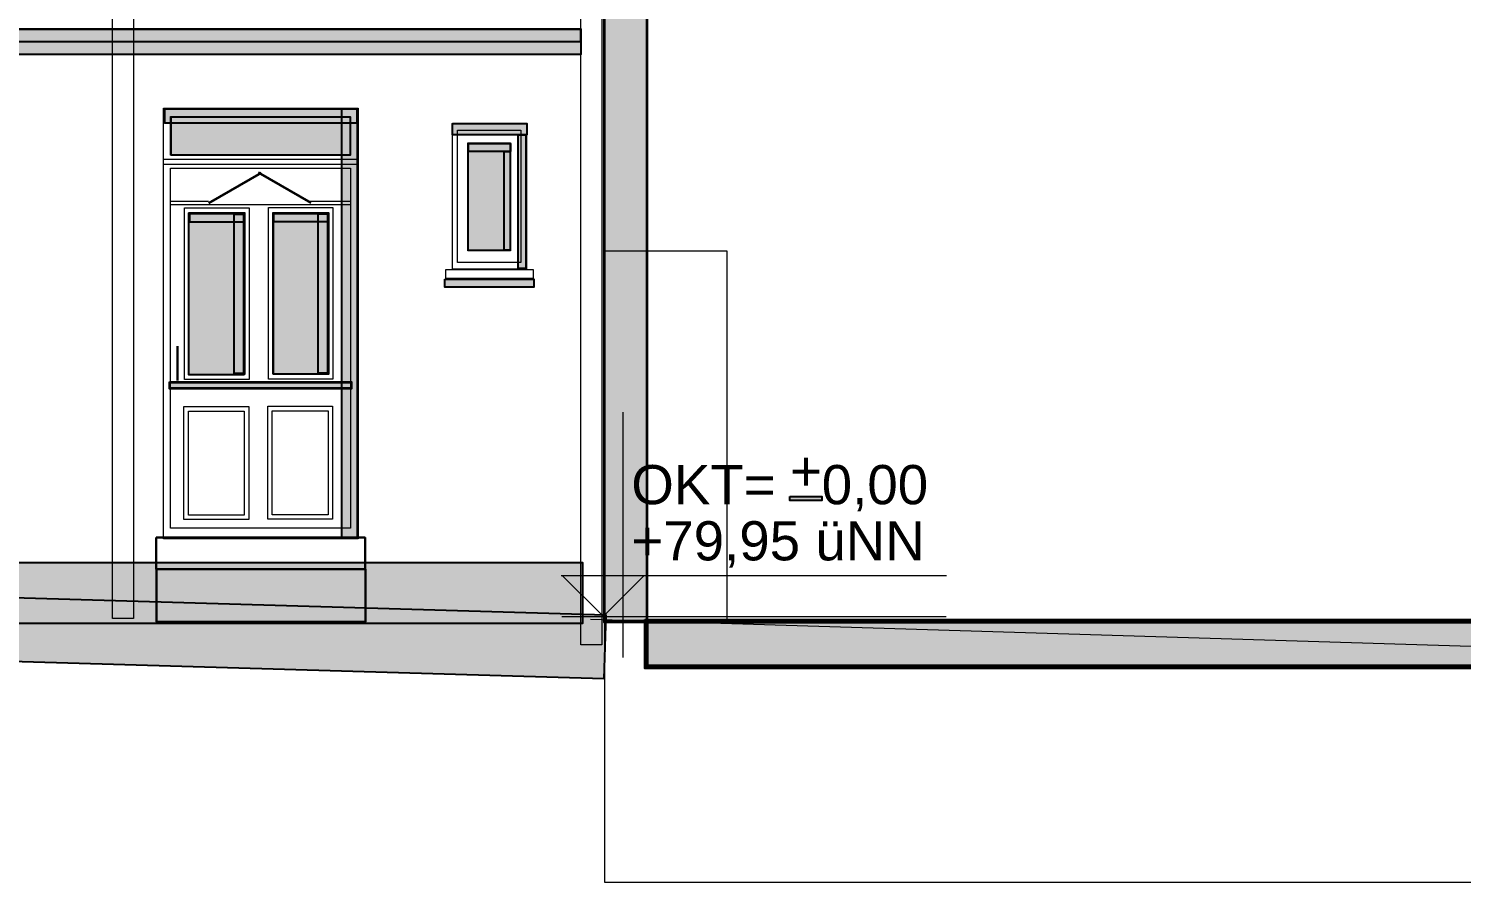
# Model space of a CAD drawing. Header units: millimetres. Extents: x 8 to 41779, y 4087 to 28530.
# Drawn here: x 15847 to 23283, y 7256 to 11686 of the extents above; entities that cross this region are included whole.
import ezdxf

# ---------------------------------------------------------------- set-up
doc = ezdxf.new("R2010")
doc.units = ezdxf.units.MM
doc.header["$LTSCALE"] = 50
doc.linetypes.add('PDF_112-9_112-9_0-0_0-0', pattern=[225.8, 112.9, -112.9, 0, 0])
doc.linetypes.add('PDF_56-4_56-4_0-0_0-0', pattern=[112.8, 56.4, -56.4, 0, 0])
for name, color, linetype in [('00_Wand_Bestand', 7, 'Continuous'), ('01_Daemmung_neu', 9, 'Continuous'), ('02_Grundstuecksgrenze', 8, 'Continuous'), ('05_Linien_stark', 7, 'Continuous'), ('06_Linien_fein', 3, 'Continuous'), ('10_Text', 7, 'Continuous')]:
    doc.layers.add(name, color=color, linetype=linetype)
doc.styles.add('PLAN', font='arial.ttf')

msp = doc.modelspace()

# ---------------------------------------------------------------- hatches: boundary and pattern name
at = {"layer": '00_Wand_Bestand'}
for points in [[(19798.2, 9258.7), (19963, 9258.7), (19963, 9238.1), (19798.2, 9238.1)], [(19044.5, 8619.2), (29857.9, 8619.2), (29857.9, 8365.3), (19044.5, 8365.3)]]:
    msp.add_hatch(color=7, dxfattribs=at).paths.add_polyline_path(points)
at = {"layer": '01_Daemmung_neu'}
for points in [[(18834.3, 16706.2), (19056.6, 16706.2), (19056.6, 8604.8), (18834.3, 8604.8)], [(9044.6, 8914.8), (18721.5, 8914.8), (18721.5, 8598.6), (9044.6, 8598.6)]]:
    msp.add_hatch(color=7, dxfattribs=at).paths.add_polyline_path(points)
at = {"layer": '02_Grundstuecksgrenze', "transparency": 33554541}
msp.add_hatch(color=7, dxfattribs=at).paths.add_polyline_path([(5655.4, 11683.2), (18711.3, 11683.2), (18711.3, 11617.3), (5655.4, 11617.3)])
at = {"layer": '02_Grundstuecksgrenze'}
for points in [[(5657.4, 11685.1), (18712.6, 11685.1), (18712.6, 11551.1), (5657.4, 11551.1)], [(16553.3, 11269.7), (17550.8, 11269.7), (17550.8, 11194.6), (16553.3, 11194.6)], [(17472.9, 11269.6), (17552.7, 11269.6), (17552.7, 9044.4), (17472.9, 9044.4)], [(18046.5, 11193.7), (18433.2, 11193.7), (18433.2, 11134.9), (18046.5, 11134.9)], [(18129.9, 11090.4), (18348.6, 11090.4), (18348.6, 11048.2), (18129.9, 11048.2)], [(18387.4, 11134.6), (18427.9, 11134.6), (18427.9, 10440.7), (18387.4, 10440.7)], [(18315.7, 11048.1), (18346.1, 11048.1), (18346.1, 10536.1), (18315.7, 10536.1)], [(16684.2, 10725.9), (16962.8, 10725.9), (16962.8, 10681.6), (16684.2, 10681.6)], [(16914.3, 10723.9), (16962.9, 10723.9), (16962.9, 9896.5), (16914.3, 9896.5)], [(17119.8, 10726.8), (17398.4, 10726.8), (17398.4, 10682.5), (17119.8, 10682.5)], [(17349.9, 10724.9), (17398.5, 10724.9), (17398.5, 9897.5), (17349.9, 9897.5)], [(18007, 10386.3), (18469.7, 10386.3), (18469.7, 10344.1), (18007, 10344.1)], [(16577.6, 9853.6), (17522.1, 9853.6), (17522.1, 9816.9), (16577.6, 9816.9)], [(5640.8, 9029.7), (18842.5, 8644.8), (18832.8, 8312.1), (5631.1, 8697)]]:
    msp.add_hatch(color=7, dxfattribs=at).paths.add_polyline_path(points)
at = {"layer": '02_Grundstuecksgrenze', "transparency": 33554590}
for points in [[(16587.3, 11227.7), (17516.5, 11227.7), (17516.5, 11029.1), (16587.3, 11029.1)], [(18127.3, 11092.3), (18346.7, 11092.3), (18346.7, 10534.7), (18127.3, 10534.7)], [(16677.7, 10730.8), (16964.3, 10730.8), (16964.3, 9889), (16677.7, 9889)], [(17117, 10730.2), (17403.6, 10730.2), (17403.6, 9892.4), (17117, 9892.4)]]:
    msp.add_hatch(color=7, dxfattribs=at).paths.add_polyline_path(points)

# ---------------------------------------------------------------- linework, layer by layer
at = {"layer": '00_Wand_Bestand'}
for points in [[(19798.2, 9258.7), (19963, 9258.7), (19963, 9238.1), (19798.2, 9238.1)], [(19044.5, 8619.2), (29857.9, 8619.2), (29857.9, 8365.3), (19044.5, 8365.3)]]:
    msp.add_lwpolyline(points, close=True, dxfattribs=at)
at = {"layer": '01_Daemmung_neu'}
for points in [[(18834.3, 16706.2), (19056.6, 16706.2), (19056.6, 8604.8), (18834.3, 8604.8)], [(9044.6, 8914.8), (18721.5, 8914.8), (18721.5, 8598.6), (9044.6, 8598.6)]]:
    msp.add_lwpolyline(points, close=True, dxfattribs=at)
at = {"layer": '02_Grundstuecksgrenze'}
for points in [[(5655.4, 11683.2), (18711.3, 11683.2), (18711.3, 11617.3), (5655.4, 11617.3)], [(5657.4, 11685.1), (18712.6, 11685.1), (18712.6, 11551.1), (5657.4, 11551.1)], [(16553.3, 11269.7), (17550.8, 11269.7), (17550.8, 11194.6), (16553.3, 11194.6)], [(16587.3, 11227.7), (17516.5, 11227.7), (17516.5, 11029.1), (16587.3, 11029.1)], [(17472.9, 11269.6), (17552.7, 11269.6), (17552.7, 9044.4), (17472.9, 9044.4)], [(18046.5, 11193.7), (18433.2, 11193.7), (18433.2, 11134.9), (18046.5, 11134.9)], [(18127.3, 11092.3), (18346.7, 11092.3), (18346.7, 10534.7), (18127.3, 10534.7)], [(18129.9, 11090.4), (18348.6, 11090.4), (18348.6, 11048.2), (18129.9, 11048.2)], [(18387.4, 11134.6), (18427.9, 11134.6), (18427.9, 10440.7), (18387.4, 10440.7)], [(18315.7, 11048.1), (18346.1, 11048.1), (18346.1, 10536.1), (18315.7, 10536.1)], [(16677.7, 10730.8), (16964.3, 10730.8), (16964.3, 9889), (16677.7, 9889)], [(16684.2, 10725.9), (16962.8, 10725.9), (16962.8, 10681.6), (16684.2, 10681.6)], [(16914.3, 10723.9), (16962.9, 10723.9), (16962.9, 9896.5), (16914.3, 9896.5)], [(17117, 10730.2), (17403.6, 10730.2), (17403.6, 9892.4), (17117, 9892.4)], [(17119.8, 10726.8), (17398.4, 10726.8), (17398.4, 10682.5), (17119.8, 10682.5)], [(17349.9, 10724.9), (17398.5, 10724.9), (17398.5, 9897.5), (17349.9, 9897.5)], [(18007, 10386.3), (18469.7, 10386.3), (18469.7, 10344.1), (18007, 10344.1)], [(16577.6, 9853.6), (17522.1, 9853.6), (17522.1, 9816.9), (16577.6, 9816.9)], [(5640.8, 9029.7), (18842.5, 8644.8), (18832.8, 8312.1), (5631.1, 8697)]]:
    msp.add_lwpolyline(points, close=True, dxfattribs=at)
at = {"layer": '05_Linien_stark', "lineweight": 35}
for p, q in [((16781.5, 10779.9), (17055.3, 10937.9)), ((17313.5, 10781.1), (17039.7, 10939.1))]:
    msp.add_line(p, q, dxfattribs=at)
at = {"layer": '05_Linien_stark', "lineweight": 18}
for p, q in [((16584.2, 10790.1), (16781.1, 10790.1)), ((17307.6, 10790), (17515.2, 10790))]:
    msp.add_line(p, q, dxfattribs=at)
at = {"layer": '05_Linien_stark', "lineweight": 20}
msp.add_line((16582.6, 10772.9), (17514.9, 10772.9), dxfattribs=at)
at = {"layer": '05_Linien_stark', "lineweight": 30}
msp.add_line((16620, 10038), (16620, 9859.2), dxfattribs=at)
at = {"layer": '05_Linien_stark', "lineweight": 15}
for p, q in [((18829.8, 8634.7), (18616.5, 8848.1)), ((18611.6, 8847.4), (20610.1, 8847.4)), ((18830.1, 8636.3), (19038.4, 8844.6)), ((18614.1, 8635.1), (20609.5, 8635.1))]:
    msp.add_line(p, q, dxfattribs=at)
at = {"layer": '05_Linien_stark', "lineweight": 18}
for points in [[(18837.9, 18081.1), (30434.6, 18081.1), (30434.6, 7255.9), (18837.9, 7255.9)], [(18838.7, 16701.8), (19052.2, 16701.8), (19052.2, 8609.3), (18838.7, 8609.3)], [(18836.9, 10533.1), (19471, 10533.1), (19471, 8613.8), (18836.9, 8613.8)]]:
    msp.add_lwpolyline(points, close=True, dxfattribs=at)
at = {"layer": '05_Linien_stark', "lineweight": 20}
for points in [[(16282.2, 12295.3), (16391.6, 12295.3), (16391.6, 8625.1), (16282.2, 8625.1)], [(18712.9, 12295.8), (18822.3, 12295.8), (18822.3, 8488.5), (18712.9, 8488.5)], [(16547.3, 11273.9), (17556.7, 11273.9), (17556.7, 9039), (16547.3, 9039)], [(16583.8, 11229.2), (17516.3, 11229.2), (17516.3, 11028.4), (16583.8, 11028.4)], [(18046, 11195.3), (18431.1, 11195.3), (18431.1, 10437.5), (18046, 10437.5)], [(18073.4, 11159.5), (18401.6, 11159.5), (18401.6, 10472.5), (18073.4, 10472.5)], [(18127.2, 11093.2), (18348.2, 11093.2), (18348.2, 10532.5), (18127.2, 10532.5)], [(16547.7, 11007.7), (17556.6, 11007.7), (17556.6, 10981.6), (16547.7, 10981.6)], [(16583.1, 10960.9), (17516.9, 10960.9), (17516.9, 9094.5), (16583.1, 9094.5)], [(16656, 10756.7), (16990.9, 10756.7), (16990.9, 9866), (16656, 9866)], [(16678.8, 10731.1), (16968.2, 10731.1), (16968.2, 9891.7), (16678.8, 9891.7)], [(17091.7, 10757.7), (17426.6, 10757.7), (17426.6, 9866.9), (17091.7, 9866.9)], [(17114.4, 10732), (17403.8, 10732), (17403.8, 9892.6), (17114.4, 9892.6)], [(18012.8, 10436.3), (18465.1, 10436.3), (18465.1, 10389.5), (18012.8, 10389.5)], [(16582.8, 9848.3), (17516.8, 9848.3), (17516.8, 9822.2), (16582.8, 9822.2)], [(16653.3, 9724.5), (16989.3, 9724.5), (16989.3, 9138.7), (16653.3, 9138.7)], [(16676.6, 9701.3), (16966, 9701.3), (16966, 9161.9), (16676.6, 9161.9)], [(17088, 9726), (17424, 9726), (17424, 9140.2), (17088, 9140.2)], [(17111.3, 9702.8), (17400.7, 9702.8), (17400.7, 9163.4), (17111.3, 9163.4)]]:
    msp.add_lwpolyline(points, close=True, dxfattribs=at)
at = {"layer": '05_Linien_stark', "lineweight": 30}
for points in [[(16509.5, 9044.7), (17593.4, 9044.7), (17593.4, 8880.4), (16509.5, 8880.4)], [(16510.7, 8880.3), (17594.6, 8880.3), (17594.6, 8607.1), (16510.7, 8607.1)]]:
    msp.add_lwpolyline(points, close=True, dxfattribs=at)
at = {"layer": '05_Linien_stark', "lineweight": 50}
msp.add_lwpolyline([(19056, 8607.7), (29846.4, 8607.7), (29846.4, 8376.8), (19056, 8376.8)], close=True, dxfattribs=at)
at = {"layer": '06_Linien_fein', "linetype": 'PDF_56-4_56-4_0-0_0-0', "lineweight": 9}
msp.add_line((18930.9, 15336.4), (18930.9, 8422.5), dxfattribs=at)
at = {"layer": '06_Linien_fein', "linetype": 'PDF_112-9_112-9_0-0_0-0', "lineweight": 15}
msp.add_line((18762.9, 8620.7), (30656.7, 8257.3), dxfattribs=at)

# ---------------------------------------------------------------- texts
at = {"layer": '10_Text', "style": 'PLAN'}
for s, p in [('+', (19798.2, 9288.6)), ('OKT= ', (18974.8, 9218)), ('0,00', (19963, 9218)), ('+79,95 üNN', (18974.8, 8926.6))]:
    msp.add_text(s, height=203.2, dxfattribs=at).set_placement(p)

doc.saveas('drawing.dxf')
